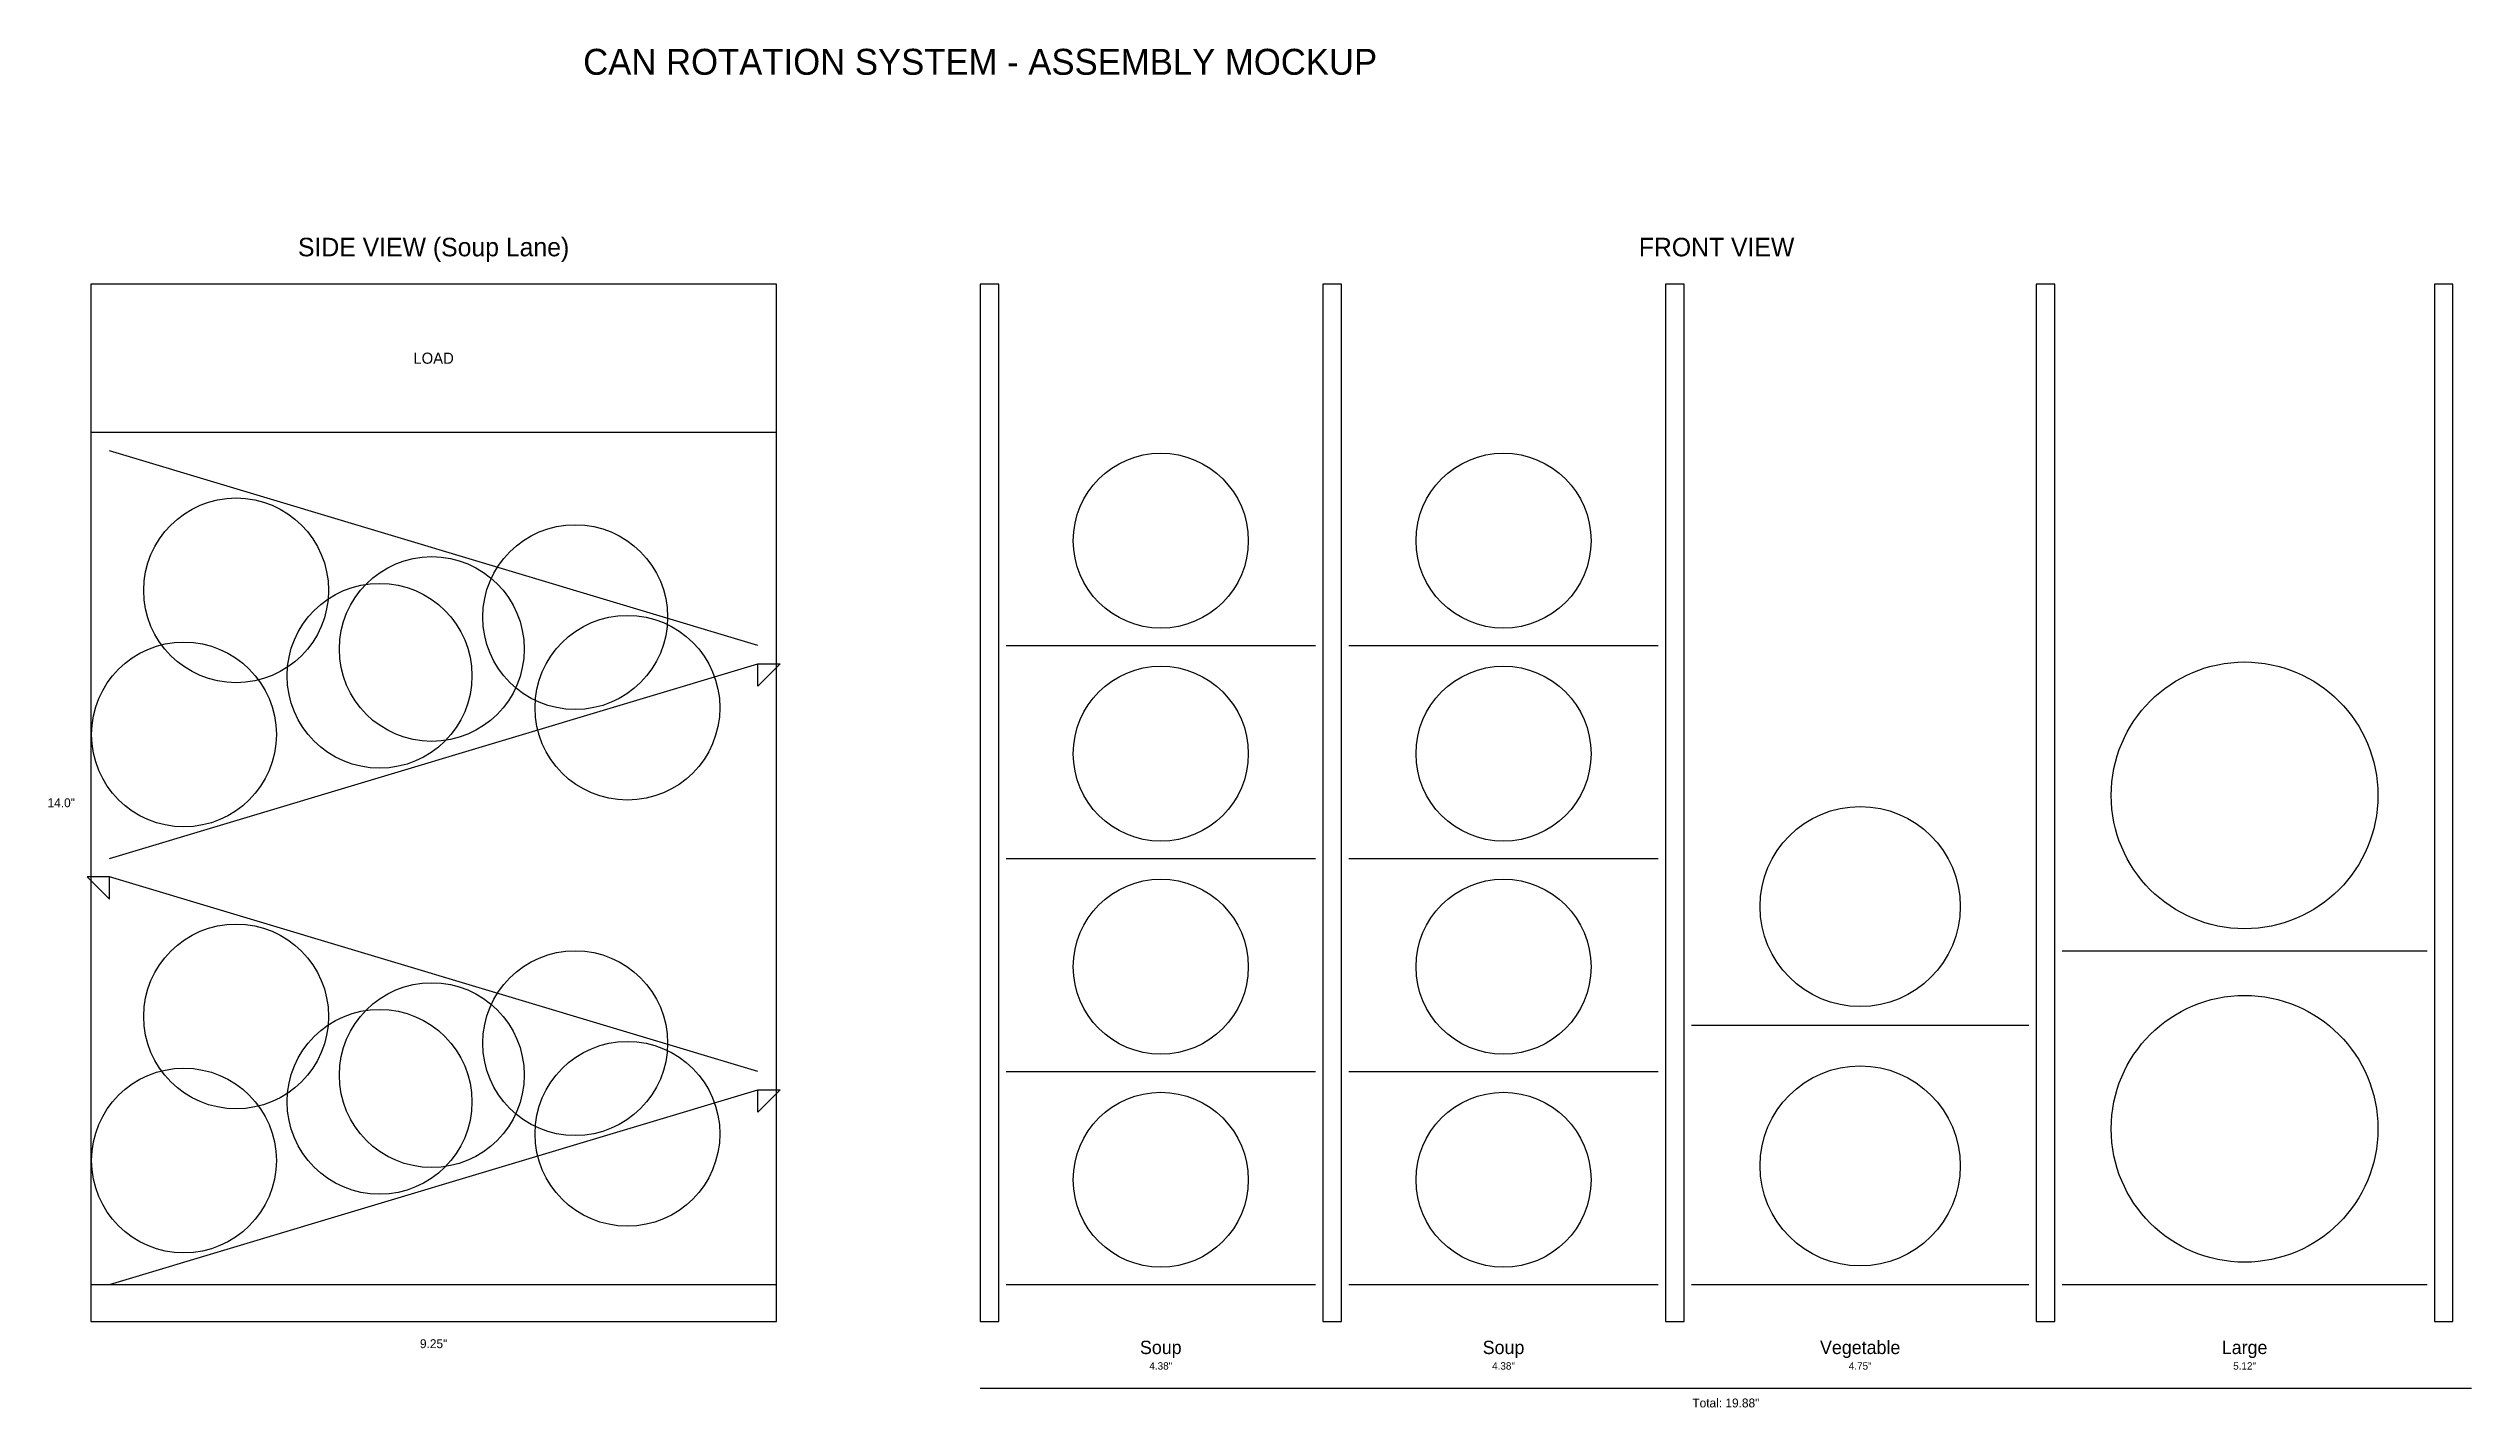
# Model space of a CAD drawing. Header units: millimetres. Extents: x -15 to 816, y -4 to 462.
import ezdxf
from ezdxf.enums import TextEntityAlignment as Align

# ---------------------------------------------------------------- set-up
doc = ezdxf.new("R2010")
doc.units = ezdxf.units.MM
for name, color, linetype in [('CAN', 8, 'Continuous'), ('DEFLECTOR', 6, 'Continuous'), ('DIM', 3, 'Continuous'), ('FRAME', 7, 'Continuous'), ('LABEL', 4, 'Continuous'), ('RAMP', 2, 'Continuous')]:
    doc.layers.add(name, color=color, linetype=linetype)

msp = doc.modelspace()

# ---------------------------------------------------------------- linework, layer by layer
at = {"layer": 'CAN'}
for centre, radius in [((366.71, 293.05), 30), ((484.19, 293.05), 30), ((49.78, 276.01), 31.67), ((166.01, 266.85), 31.67), ((116.84, 255.9), 31.67), ((98.95, 246.74), 31.67), ((183.9, 235.78), 31.67), ((31.9, 226.62), 31.67), ((366.71, 220.03), 30), ((484.19, 220.03), 30), ((738.19, 205.74), 45.72), ((606.43, 167.64), 34.29), ((366.71, 147), 30), ((484.19, 147), 30), ((49.78, 129.96), 31.67), ((166.01, 120.8), 31.67), ((116.84, 109.85), 31.67), ((738.19, 91.44), 45.72), ((98.95, 100.69), 31.67), ((183.9, 89.73), 31.67), ((31.9, 80.57), 31.67), ((606.43, 78.74), 34.29), ((366.71, 73.98), 30), ((484.19, 73.98), 30)]:
    msp.add_circle(centre, radius, dxfattribs=at)
at = {"layer": 'DEFLECTOR'}
for points in [[(228.6, 250.82), (236.22, 250.82), (228.6, 243.2), (228.6, 250.82)], [(6.35, 177.8), (-1.27, 177.8), (6.35, 170.18), (6.35, 177.8)], [(228.6, 104.78), (236.22, 104.78), (228.6, 97.16), (228.6, 104.78)]]:
    msp.add_lwpolyline(points, close=True, dxfattribs=at)
at = {"layer": 'DIM'}
msp.add_line((304.8, 2.54), (815.98, 2.54), dxfattribs=at)
at = {"layer": 'FRAME'}
for p, q in [((0, 330.2), (234.95, 330.2)), ((0, 38.1), (234.95, 38.1))]:
    msp.add_line(p, q, dxfattribs=at)
for points in [[(0, 25.4), (234.95, 25.4), (234.95, 381), (0, 381), (0, 25.4)], [(304.8, 25.4), (311.15, 25.4), (311.15, 381), (304.8, 381), (304.8, 25.4)], [(422.27, 25.4), (428.62, 25.4), (428.62, 381), (422.27, 381), (422.27, 25.4)], [(539.75, 25.4), (546.1, 25.4), (546.1, 381), (539.75, 381), (539.75, 25.4)], [(666.75, 25.4), (673.1, 25.4), (673.1, 381), (666.75, 381), (666.75, 25.4)], [(803.27, 25.4), (809.62, 25.4), (809.62, 381), (803.27, 381), (803.27, 25.4)]]:
    msp.add_lwpolyline(points, dxfattribs=at)
at = {"layer": 'RAMP'}
for p, q in [((228.6, 257.17), (6.35, 323.85)), ((6.35, 184.15), (228.6, 250.82)), ((313.69, 257.17), (419.73, 257.17)), ((431.17, 257.17), (537.21, 257.17)), ((313.69, 184.15), (419.73, 184.15)), ((431.17, 184.15), (537.21, 184.15)), ((228.6, 111.12), (6.35, 177.8)), ((675.64, 152.4), (800.74, 152.4)), ((548.64, 127), (664.21, 127)), ((313.69, 111.12), (419.73, 111.12)), ((431.17, 111.12), (537.21, 111.12)), ((6.35, 38.1), (228.6, 104.78)), ((313.69, 38.1), (419.73, 38.1)), ((431.17, 38.1), (537.21, 38.1)), ((548.64, 38.1), (664.21, 38.1)), ((675.64, 38.1), (800.74, 38.1))]:
    msp.add_line(p, q, dxfattribs=at)

# ---------------------------------------------------------------- texts
at = {"layer": 'DIM'}
for s, height, p in [('14.0"', 3.048, (-10.16, 203.2)), ('9.25"', 3.048, (117.47, 17.78)), ('4.38"', 2.54, (366.71, 10.16)), ('4.38"', 2.54, (484.19, 10.16)), ('4.75"', 2.54, (606.43, 10.16)), ('5.12"', 2.54, (738.19, 10.16)), ('Total: 19.88"', 3.048, (560.39, -2.54))]:
    msp.add_text(s, height=height, dxfattribs=at).set_placement(p, align=Align.MIDDLE_CENTER)
at = {"layer": 'LABEL'}
for s, height, p in [('CAN ROTATION SYSTEM - ASSEMBLY MOCKUP', 8.89, (304.8, 457.2)), ('SIDE VIEW (Soup Lane)', 6.35, (117.47, 393.7)), ('FRONT VIEW', 6.35, (557.21, 393.7)), ('LOAD', 3.81, (117.47, 355.6)), ('Soup', 4.572, (366.71, 16.51)), ('Soup', 4.572, (484.19, 16.51)), ('Vegetable', 4.572, (606.43, 16.51)), ('Large', 4.572, (738.19, 16.51))]:
    msp.add_text(s, height=height, dxfattribs=at).set_placement(p, align=Align.MIDDLE_CENTER)

doc.saveas('drawing.dxf')
